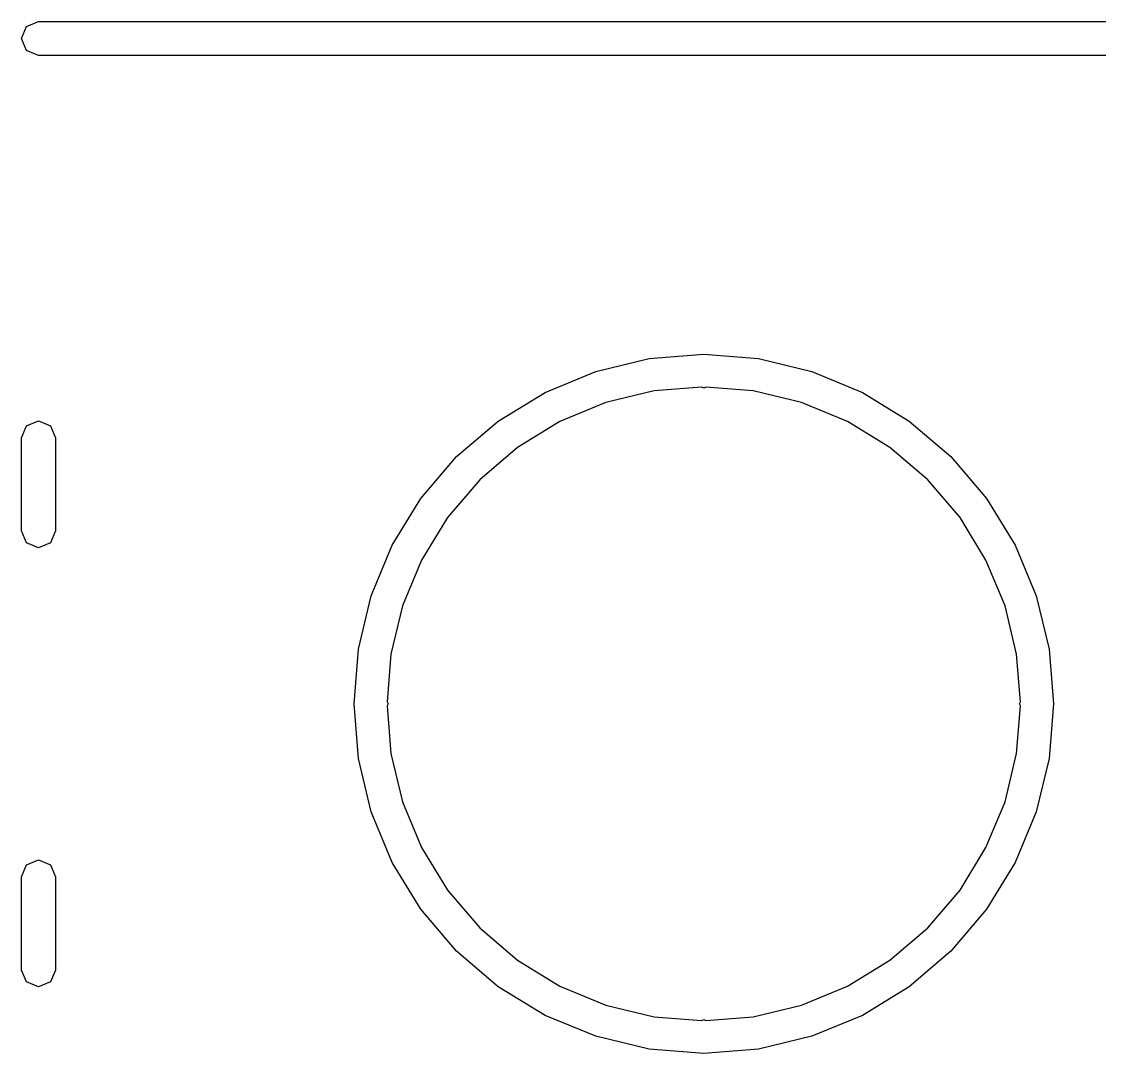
# Model space of a CAD drawing. Extents: x -8.7 to 8.7, y -10.2 to 10.1.
# Drawn here: x -2.563 to 1.487, y -1.313 to 2.563 of the extents above; entities that cross this region are included whole.
import ezdxf

# ---------------------------------------------------------------- set-up
doc = ezdxf.new("R2010")
doc.units = 0
doc.layers.add('BLACK', color=7, linetype='CONTINUOUS')

msp = doc.modelspace()

# ---------------------------------------------------------------- linework, layer by layer
at = {"layer": 'BLACK', "linetype": 'CONTINUOUS'}
for p, q in [((-2.5449, 2.5449), (-2.5, 2.5635)), ((-2.5, 2.5635), (2.5, 2.5635)), ((-2.5635, 2.5), (-2.5449, 2.5449)), ((-2.5449, 2.4551), (-2.5635, 2.5)), ((-2.5, 2.4365), (-2.5449, 2.4551)), ((2.5, 2.4365), (-2.5, 2.4365)), ((-0.405894, 1.24921), (-0.205477, 1.29733)), ((-0.205477, 1.29733), (0, 1.3135)), ((0, 1.3135), (0.205477, 1.29733)), ((0.205477, 1.29733), (0.405894, 1.24921)), ((-0.596316, 1.17034), (-0.405894, 1.24921)), ((0.405894, 1.24921), (0.596316, 1.17034)), ((-0.186183, 1.17552), (-0.367782, 1.13192)), ((-0.007443, 1.18958), (-0.186183, 1.17552)), ((0, 1.1865), (-0.007443, 1.18958)), ((0.007443, 1.18958), (0, 1.1865)), ((0.186183, 1.17552), (0.007443, 1.18958)), ((0.367782, 1.13192), (0.186183, 1.17552)), ((-0.772055, 1.06264), (-0.596316, 1.17034)), ((0.596316, 1.17034), (0.772055, 1.06264)), ((-0.367782, 1.13192), (-0.540325, 1.06045)), ((0.540325, 1.06045), (0.367782, 1.13192)), ((-2.5449, 1.0449), (-2.5, 1.0635)), ((-2.5, 1.0635), (-2.4551, 1.0449)), ((-0.928784, 0.928784), (-0.772055, 1.06264)), ((-0.540325, 1.06045), (-0.699563, 0.962866)), ((0.699563, 0.962866), (0.540325, 1.06045)), ((0.772055, 1.06264), (0.928784, 0.928784)), ((-2.5635, 1), (-2.5449, 1.0449)), ((-2.4551, 1.0449), (-2.4365, 1)), ((-2.5635, 0.65), (-2.5635, 1)), ((-2.4365, 1), (-2.4365, 0.65)), ((-0.699563, 0.962866), (-0.841576, 0.841576)), ((0.841576, 0.841576), (0.699563, 0.962866)), ((-1.06264, 0.772055), (-0.928784, 0.928784)), ((0.928784, 0.928784), (1.06264, 0.772055)), ((-0.841576, 0.841576), (-0.962866, 0.699563)), ((0.962866, 0.699563), (0.841576, 0.841576)), ((-1.17034, 0.596316), (-1.06264, 0.772055)), ((1.06264, 0.772055), (1.17034, 0.596316)), ((-0.962866, 0.699563), (-1.06045, 0.540325)), ((1.06045, 0.540325), (0.962866, 0.699563)), ((-2.5449, 0.605099), (-2.5635, 0.65)), ((-2.4365, 0.65), (-2.4551, 0.605099)), ((-2.5, 0.5865), (-2.5449, 0.605099)), ((-2.4551, 0.605099), (-2.5, 0.5865)), ((-1.24921, 0.405894), (-1.17034, 0.596316)), ((1.17034, 0.596316), (1.24921, 0.405894)), ((-1.06045, 0.540325), (-1.13192, 0.367782)), ((1.13192, 0.367782), (1.06045, 0.540325)), ((-1.29733, 0.205477), (-1.24921, 0.405894)), ((1.24921, 0.405894), (1.29733, 0.205477)), ((-1.13192, 0.367782), (-1.17552, 0.186183)), ((1.17552, 0.186183), (1.13192, 0.367782)), ((-1.3135, 0), (-1.29733, 0.205477)), ((1.29733, 0.205477), (1.3135, 0)), ((-1.17552, 0.186183), (-1.18958, 0.007443)), ((1.18958, 0.007443), (1.17552, 0.186183)), ((-1.29733, -0.205477), (-1.3135, 0)), ((-1.18958, 0.007443), (-1.1865, 0)), ((-1.1865, 0), (-1.18958, -0.007443)), ((1.1865, 0), (1.18958, 0.007443)), ((1.18958, -0.007443), (1.1865, 0)), ((1.3135, 0), (1.29733, -0.205477)), ((-1.18958, -0.007443), (-1.17552, -0.186183)), ((1.17552, -0.186183), (1.18958, -0.007443)), ((-1.17552, -0.186183), (-1.13192, -0.367782)), ((1.13192, -0.367782), (1.17552, -0.186183)), ((-1.24921, -0.405894), (-1.29733, -0.205477)), ((1.29733, -0.205477), (1.24921, -0.405894)), ((-1.13192, -0.367782), (-1.06045, -0.540325)), ((1.06045, -0.540325), (1.13192, -0.367782)), ((-1.17034, -0.596316), (-1.24921, -0.405894)), ((1.24921, -0.405894), (1.17034, -0.596316)), ((-1.06045, -0.540325), (-0.962866, -0.699563)), ((0.962866, -0.699563), (1.06045, -0.540325)), ((-2.5635, -0.65), (-2.5449, -0.605099)), ((-2.5449, -0.605099), (-2.5, -0.5865)), ((-2.5, -0.5865), (-2.4551, -0.605099)), ((-2.4551, -0.605099), (-2.4365, -0.65)), ((-1.06264, -0.772055), (-1.17034, -0.596316)), ((1.17034, -0.596316), (1.06264, -0.772055)), ((-2.5635, -1), (-2.5635, -0.65)), ((-2.4365, -0.65), (-2.4365, -1)), ((-0.962866, -0.699563), (-0.841576, -0.841576)), ((0.841576, -0.841576), (0.962866, -0.699563)), ((-0.928784, -0.928784), (-1.06264, -0.772055)), ((1.06264, -0.772055), (0.928784, -0.928784)), ((-0.841576, -0.841576), (-0.699563, -0.962866)), ((0.699563, -0.962866), (0.841576, -0.841576)), ((-0.772055, -1.06264), (-0.928784, -0.928784)), ((0.928784, -0.928784), (0.772055, -1.06264)), ((-0.699563, -0.962866), (-0.540325, -1.06045)), ((0.540325, -1.06045), (0.699563, -0.962866)), ((-2.5449, -1.0449), (-2.5635, -1)), ((-2.4365, -1), (-2.4551, -1.0449)), ((-2.5, -1.0635), (-2.5449, -1.0449)), ((-2.4551, -1.0449), (-2.5, -1.0635)), ((-0.596316, -1.17034), (-0.772055, -1.06264)), ((-0.540325, -1.06045), (-0.367782, -1.13192)), ((0.367782, -1.13192), (0.540325, -1.06045)), ((0.772055, -1.06264), (0.596316, -1.17034)), ((-0.367782, -1.13192), (-0.186183, -1.17552)), ((0.186183, -1.17552), (0.367782, -1.13192)), ((-0.405894, -1.24921), (-0.596316, -1.17034)), ((0.596316, -1.17034), (0.405894, -1.24921)), ((-0.186183, -1.17552), (-0.007443, -1.18958)), ((-0.007443, -1.18958), (0, -1.1865)), ((0, -1.1865), (0.007443, -1.18958)), ((0.007443, -1.18958), (0.186183, -1.17552)), ((-0.205477, -1.29733), (-0.405894, -1.24921)), ((0.405894, -1.24921), (0.205477, -1.29733)), ((0, -1.3135), (-0.205477, -1.29733)), ((0.205477, -1.29733), (0, -1.3135))]:
    msp.add_line(p, q, dxfattribs=at)

doc.saveas('drawing.dxf')
